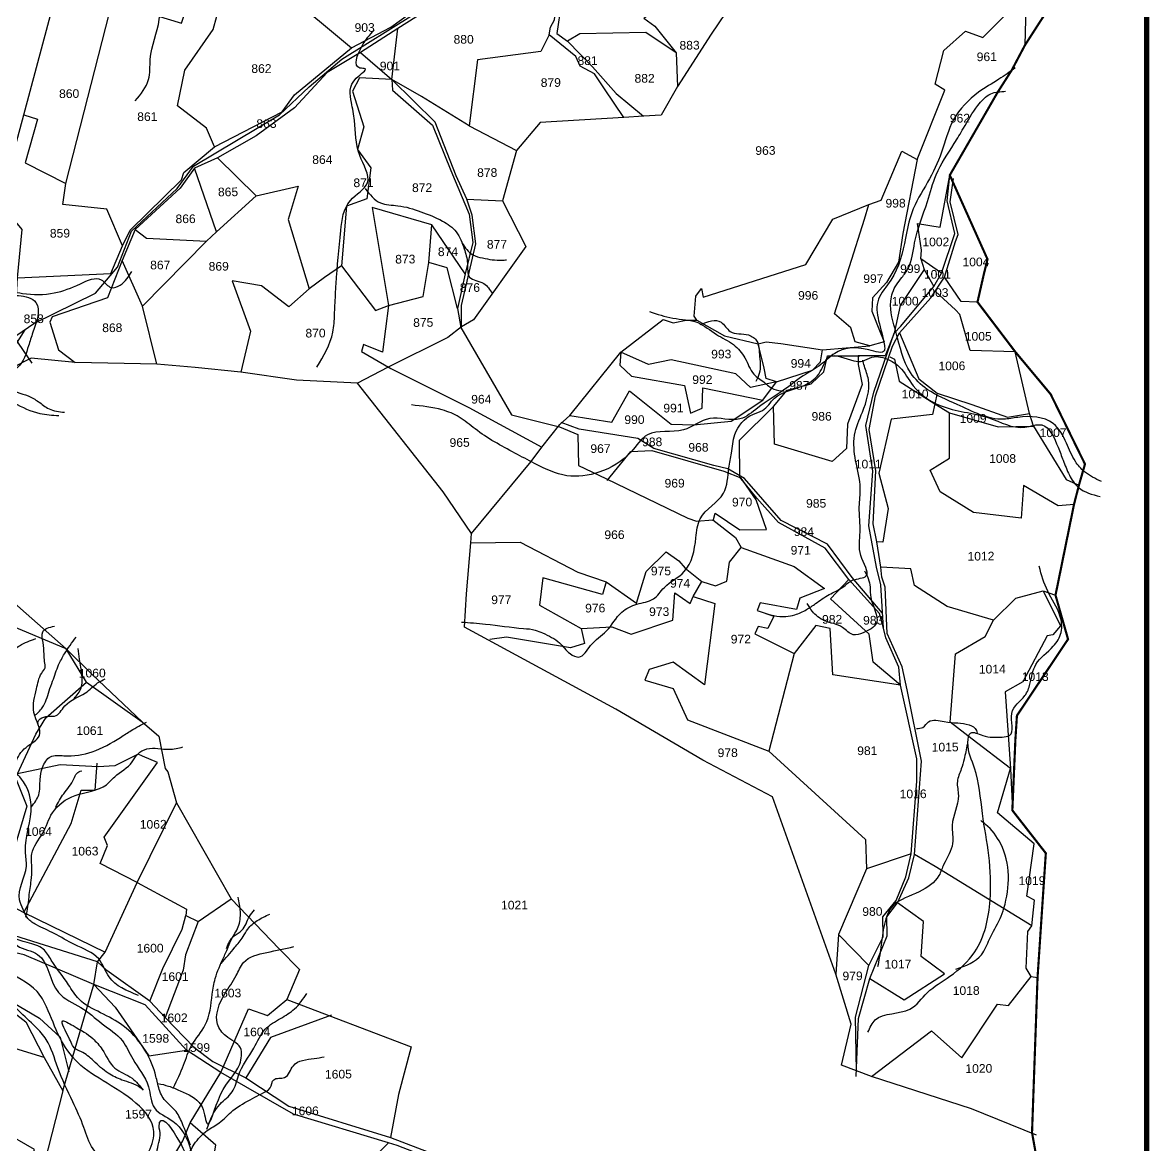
# Model space of a CAD drawing. Header units: inches. Extents: x 210717 to 244682, y 1601130 to 1612908.
# Drawn here: x 216851 to 218934, y 1608081 to 1610156 of the extents above; entities that cross this region are included whole.
import ezdxf
from ezdxf.enums import TextEntityAlignment as Align

# ---------------------------------------------------------------- set-up
doc = ezdxf.new("R2010")
doc.units = ezdxf.units.IN
doc.header["$LTSCALE"] = 15
doc.header["$MEASUREMENT"] = 0
for name, color, linetype in [('PLOT', 7, 'Continuous'), ('PLOT NO', 7, 'Continuous'), ('ROAD', 1, 'Continuous'), ('STREAM', 4, 'Continuous'), ('VILLAGE BOUNADRY', 5, 'Continuous'), ('VILLAGE BOUNDARY', 5, 'Continuous')]:
    doc.layers.add(name, color=color, linetype=linetype)
doc.styles.get("Standard").update_dxf_attribs({"font": 'arial.ttf'})

msp = doc.modelspace()

# ---------------------------------------------------------------- linework, layer by layer
at = {"layer": 'PLOT'}
for points in [[(218030.7, 1610343.3), (218032.3, 1610232.7), (218098.6, 1610235.6), (218098, 1610215.8), (218040.1, 1610187.4), (217999.6, 1610164.6), (218020.2, 1610149.7), (218059.4, 1610100.2), (218061.6, 1610037.9)], [(218704.3, 1610114.7), (218706.7, 1610209.6), (218613.4, 1610264.8), (218621.2, 1610285.8), (218743.1, 1610299.1)], [(218204.1, 1610253.6), (218124, 1610134.5), (218061.6, 1610037.9), (218031.8, 1609985.2), (217999.1, 1609982.9), (217962.6, 1609980.9), (217808.2, 1609971.2), (217764.1, 1609919.9), (217738.3, 1609826.9), (217781.5, 1609742.4), (217685, 1609606.4), (217662.8, 1609593.6), (217637.2, 1609574.3), (217525.8, 1609518.3), (217470.1, 1609489.9)], [(217962.6, 1609980.9), (217927.1, 1610033.6), (217908.4, 1610061.4), (217882.1, 1610075.9), (217873.7, 1610093.5), (217824.8, 1610133.6), (217827.3, 1610147.8), (217834.5, 1610161.2), (217837.9, 1610190.8), (217838.1, 1610219), (217858.1, 1610258.1), (217861.8, 1610233.4), (217846.7, 1610200.3), (217846.8, 1610190.2), (217838.7, 1610135.7), (217858.4, 1610121.8)], [(216868.8, 1609526.6), (216836, 1609575.4), (216842, 1609684.6), (216850.5, 1609773.6), (216809.7, 1609823), (216853.7, 1609985.5), (216921.2, 1610239.3)], [(217334.2, 1610214.2), (217459.3, 1610109.7), (217531.8, 1610147.6), (217613.5, 1610207.1)], [(217681, 1609211.6), (217791.2, 1609345.1), (217811.2, 1609371.3), (217844.6, 1609413), (217862.6, 1609430), (217956.9, 1609546.8), (218035.1, 1609607.2), (218053.7, 1609601.4), (218078.1, 1609606.3), (218097.5, 1609606), (218148.7, 1609577.4), (218211.1, 1609562.4), (218225.8, 1609566.3), (218252.8, 1609563.1), (218329.7, 1609551.2), (218417.7, 1609558.7), (218390.3, 1609566), (218382, 1609592), (218352.3, 1609617.9), (218407.8, 1609792.8), (218415.5, 1609819.8), (218438.2, 1609827.9), (218476.3, 1609918.2), (218505, 1609902.9), (218556.2, 1610031.2), (218538.4, 1610042.4), (218553.9, 1610104.7), (218594.4, 1610140), (218626.1, 1610128.5), (218706.7, 1610209.6)], [(217611.4, 1610187.4), (217544.9, 1610145.5), (217475.8, 1610101), (217414.6, 1610064.2), (217354, 1609998.4), (217283, 1609947.1), (217211.6, 1609906.4), (217169, 1609887.3), (217142.8, 1609849.9), (217059.2, 1609773.4), (217035.4, 1609716.5), (217008.1, 1609647.3), (216905.9, 1609612.3), (216901.7, 1609602.1), (216917.5, 1609551), (216948.8, 1609527.9)], [(217035.9, 1609743.5), (217007.1, 1609811.5), (216925.5, 1609820.2), (216931.5, 1609858.7), (217018.8, 1610201.2)], [(217098.3, 1610169.2), (217145.1, 1610155.1), (217159.2, 1610199.4)], [(217206.2, 1609926.6), (217191.2, 1609960.9), (217137.4, 1610002.5), (217151.3, 1610068.4), (217203.4, 1610143.6), (217217.3, 1610192.9)], [(217676.6, 1609965.6), (217588.4, 1610019.8), (217534.1, 1610050.9), (217544.9, 1610145.5)], [(217824.8, 1610133.6), (217809.1, 1610102.5), (217691.9, 1610087.1), (217676.6, 1609965.6), (217764.1, 1609919.9)], [(218059.4, 1610100.2), (218003.3, 1610138.1), (217881.1, 1610135.1), (217858.4, 1610121.8), (217904.5, 1610074.5), (217948.4, 1610025.3), (217999.1, 1609982.9)], [(216842, 1609684.6), (217014.5, 1609692.4), (217035.9, 1609743.5), (217050.4, 1609772.5), (217144.8, 1609865.4), (217149.3, 1609879), (217206.2, 1609926.6), (217330.9, 1609991.3), (217354, 1610022.7), (217459.3, 1610109.7)], [(217475.8, 1610101), (217534.1, 1610050.9), (217474.3, 1610053.8), (217460.9, 1610029.7), (217482, 1609963.4), (217470.3, 1609921.3), (217495.1, 1609887.8), (217487.4, 1609830.3), (217450.3, 1609816.8), (217440.7, 1609706.3), (217409.1, 1609685.1), (217380.9, 1609664.3), (217343.2, 1609630.7), (217292.8, 1609669.4), (217238.6, 1609678.6), (217272.8, 1609585.8), (217255, 1609509.9)], [(217662.8, 1609593.6), (217662.5, 1609633.4), (217689, 1609746.9), (217682.6, 1609800.4), (217672.4, 1609829.5), (217652.7, 1609873.1), (217614.2, 1609971.8), (217534.1, 1610050.9)], [(217534.1, 1610050.9), (217534.8, 1610031.1), (217609, 1609966.4), (217642.6, 1609882.9), (217677, 1609802.3), (217683.5, 1609749.8), (217669.4, 1609692), (217655.3, 1609627.9), (217661.2, 1609592.6)], [(216853.7, 1609985.5), (216878.7, 1609977.6), (216856.4, 1609897.2), (216931.5, 1609858.7)], [(217211.6, 1609906.4), (217283.3, 1609835.8)], [(218505, 1609902.9), (218478.2, 1609766.1), (218470.5, 1609713.6), (218447.9, 1609675.6), (218422.6, 1609647.1), (218421.4, 1609622.6), (218436.3, 1609584.1), (218444.1, 1609566), (218417.7, 1609558.7)], [(217210, 1609769.2), (217169, 1609887.3)], [(218392.6, 1608218.6), (218391.1, 1608317.4), (218415.7, 1608413.4), (218442, 1608466), (218441.7, 1608503.3), (218465.8, 1608533.2), (218484, 1608577.3), (218493.9, 1608619.4), (218504.5, 1608754), (218504.4, 1608795), (218474, 1608931.1), (218470.8, 1608964.9), (218446.7, 1609019.1), (218442.6, 1609036.5), (218438, 1609117.1), (218429.6, 1609149.6), (218415.8, 1609225.6), (218422.7, 1609327.1), (218410.1, 1609411.2), (218425, 1609473.2), (218462.4, 1609582.1), (218474.5, 1609594.9), (218535.6, 1609668.5), (218549.7, 1609693), (218574.4, 1609766.5), (218560.3, 1609826.4), (218565.2, 1609874.1)], [(218549.7, 1609693), (218511.5, 1609719.2), (218512.8, 1609735.3), (218505.3, 1609784.9), (218547.6, 1609777.8), (218565.2, 1609874.1)], [(217073.2, 1609631.7), (217191.5, 1609752.3), (217210, 1609769.2), (217283.3, 1609835.8), (217360.9, 1609853.6), (217342, 1609792.1), (217380.9, 1609664.3)], [(218392.2, 1608208), (218396.2, 1608315.5), (218417.2, 1608389.1), (218449.4, 1608467.9), (218449.1, 1608503.3), (218468.3, 1608528.8), (218489.6, 1608575.3), (218499.7, 1608618.4), (218512.7, 1608790.9), (218486.2, 1608922.9), (218477.3, 1608965.1), (218449.4, 1609026.8), (218445.6, 1609112.7), (218439.6, 1609130.8), (218437.7, 1609149.3), (218430.6, 1609196.1), (218423.5, 1609229.6), (218428.6, 1609327.6), (218416.1, 1609404.2), (218427.9, 1609466.2), (218459.6, 1609558), (218472, 1609582.6), (218530.2, 1609647.4), (218555.2, 1609685.6), (218575.8, 1609751.6), (218580.8, 1609764.3), (218565.9, 1609824.7), (218572.3, 1609868.2)], [(217440.7, 1609706.3), (217503.8, 1609623.8), (217527.4, 1609633.3), (217591.5, 1609650.1), (217602.2, 1609712.5), (217607.9, 1609782.3), (217497.8, 1609814.4), (217527.4, 1609633.3), (217516.8, 1609547.2), (217481.7, 1609561), (217477.7, 1609548), (217532.2, 1609516.8), (217676.3, 1609444.5), (217811.2, 1609371.3)], [(217672.4, 1609829.5), (217738.3, 1609826.9)], [(218097.5, 1609606), (218092.7, 1609613.4), (218095.6, 1609650.2), (218106.2, 1609664.7), (218109.6, 1609648.7), (218299.2, 1609708.9), (218348.9, 1609792.5), (218415.5, 1609819.8)], [(217059.2, 1609773.4), (217080.3, 1609757.7), (217191.5, 1609752.3)], [(217669.4, 1609692), (217607.9, 1609782.3)], [(217099.6, 1609524.5), (217073.2, 1609631.7), (217035.4, 1609716.5)], [(217655.3, 1609627.9), (217636.4, 1609702.8), (217602.2, 1609712.5)], [(218511.5, 1609719.2), (218517.6, 1609699.5), (218535.6, 1609668.5)], [(218517.6, 1609699.5), (218473.6, 1609632.9), (218462.4, 1609582.1)], [(218616.4, 1609639.6), (218586.3, 1609640.6), (218555.2, 1609685.6)], [(218542.1, 1609471), (218605.9, 1609450), (218671.6, 1609427), (218712.7, 1609433.7), (218686.3, 1609547.5), (218602.8, 1609550), (218583.9, 1609616.4), (218575.9, 1609625.1), (218538.9, 1609658.9)], [(217661.2, 1609592.6), (217755.1, 1609431.2), (217843.7, 1609409.1), (217877.6, 1609395), (217878.6, 1609337.7), (217929.5, 1609313.2), (218081, 1609240.2), (218096.7, 1609234.4), (218127.1, 1609237.2), (218168.8, 1609204.6), (218179.5, 1609186.1), (218277.8, 1609150.8), (218333.5, 1609109.8), (218288, 1609092.1), (218281.8, 1609071), (218214.9, 1609083.5), (218209.1, 1609069.5), (218240.1, 1609059.2), (218228.9, 1609036.3), (218210.7, 1609040), (218204.9, 1609026), (218277.5, 1608989.9), (218230.8, 1608809.3), (218409.3, 1608646.2), (218411.2, 1608592.1), (218359.4, 1608470.5), (218354.8, 1608397)], [(218462.4, 1609582.1), (218462.4, 1609582.1), (218445.9, 1609540), (218395.9, 1609540.4), (218395.7, 1609524), (218403, 1609487.4), (218376.3, 1609413.8), (218374.3, 1609369.1), (218348, 1609344.7), (218241.1, 1609376.6), (218239.3, 1609446.4), (218264.9, 1609476.9), (218308.9, 1609488.6), (218332.1, 1609510.3), (218339.3, 1609540), (218399.1, 1609540.1)], [(218472, 1609582.6), (218507.8, 1609497.6), (218542.1, 1609471), (218533.1, 1609431.7), (218456.8, 1609423.2), (218434.3, 1609323.1), (218451.3, 1609257.8), (218441.7, 1609195.8), (218430.6, 1609196.1)], [(218244.8, 1609492), (218225.6, 1609498.4), (218222.3, 1609517.1), (218211.1, 1609562.4)], [(217862.6, 1609430), (217940.5, 1609417.5), (217973.2, 1609475.5), (218049.9, 1609414.1), (218092.2, 1609412.9), (218160.9, 1609419.3), (218219.5, 1609458), (218244.8, 1609492), (218311.4, 1609513.6), (218326.5, 1609528.9), (218329.7, 1609551.2)], [(217956.9, 1609546.8), (217955.4, 1609522.6), (217977.1, 1609502.5), (218074.8, 1609485.4), (218086.2, 1609434.4), (218107.2, 1609443.5), (218108.5, 1609481), (218219.5, 1609458)], [(218244.8, 1609492), (218196.8, 1609481.4), (218169.7, 1609506.9), (218050.3, 1609532.5), (218008.2, 1609524.3), (217956.9, 1609546.8)], [(218725.5, 1608099.7), (218605.6, 1608148.4), (218420.2, 1608207.9), (218365.1, 1608229.2), (218382.8, 1608304.9), (218354.8, 1608397), (218237.4, 1608724.9), (218108.7, 1608792.8), (217947.7, 1608886.7), (217668.3, 1609038.3), (217671.9, 1609100), (217680, 1609194.5), (217681, 1609211.6), (217629, 1609289), (217470.1, 1609489.9), (217357.8, 1609495.4), (217255, 1609509.9), (217170.5, 1609518.6), (217099.6, 1609524.5), (216948.8, 1609527.9), (216867.2, 1609536), (216799, 1609501.2)], [(218454.2, 1609538.6), (218463.2, 1609534.2), (218471.8, 1609493.1), (218537.7, 1609451.7), (218564.4, 1609434.8), (218654.5, 1609409), (218720.2, 1609409.9), (218712.7, 1609433.7)], [(218474, 1608931.1), (218423.8, 1608973.9), (218416.3, 1609025.8), (218344.6, 1609091.2), (218378.3, 1609126.9), (218334.8, 1609184.7), (218248.4, 1609232.1), (218208.4, 1609277.2), (218177.2, 1609315.6), (218176.3, 1609384.3), (218239.3, 1609446.4)], [(218440.4, 1609065.2), (218384.6, 1609130.1), (218339.4, 1609192.2), (218253.3, 1609235.7), (218186, 1609313.4), (218154.9, 1609331.5), (218129.1, 1609337.7), (218018, 1609368.9), (217988.7, 1609387.2), (217880, 1609404.7), (217846.9, 1609416.9)], [(218794.8, 1609265.5), (218765.3, 1609262.6), (218701.3, 1609300.3), (218697, 1609240), (218608.9, 1609250.8), (218547.5, 1609288.8), (218528.8, 1609329.1), (218564.6, 1609351.1), (218564.4, 1609434.8)], [(218720.2, 1609409.9), (218780.6, 1609311.4), (218803.9, 1609301.1)], [(217932.1, 1609309.9), (217975.7, 1609363.6), (218014.4, 1609364.9), (218147.6, 1609326.8), (218179, 1609314.6)], [(218127.8, 1609235), (218131.8, 1609249.5), (218176.9, 1609218.3), (218226.4, 1609219.4), (218207.1, 1609274.1), (218178.3, 1609315.7)], [(217680, 1609194.5), (217770.8, 1609195.8), (217877.7, 1609140.4), (217929.9, 1609122.1), (217986.2, 1609083), (218003.7, 1609141.4), (218041, 1609178.1), (218064.6, 1609161.5), (218076, 1609147.9), (218106.8, 1609123.1), (218131.9, 1609115.1), (218152.9, 1609123.9), (218157.7, 1609158.8), (218179.5, 1609186.1)], [(218716.7, 1608486.8), (218721.7, 1608533.7), (218707.3, 1608541.5), (218721.3, 1608638.2), (218653.4, 1608695.2), (218677.3, 1608777.1), (218606.5, 1608831.4), (218565.7, 1608863.2), (218575.6, 1608989.3), (218630.3, 1609021.6), (218646, 1609051.3), (218560.2, 1609077), (218499.9, 1609115.8), (218493.4, 1609146.7), (218437.7, 1609149.3)], [(216767.2, 1609143.6), (216932, 1608998.4), (216980.2, 1608951), (217072.5, 1608863.9), (217103.4, 1608837), (217114.6, 1608777.2), (217120, 1608771.4), (217135.8, 1608713.7), (217237.1, 1608536.7), (217325.3, 1608443.7), (217363.4, 1608405.6), (217339.8, 1608350.2), (217569.6, 1608263.1), (217546.2, 1608174.8), (217531.6, 1608095), (217702.2, 1608029.8), (217974.4, 1607910.3), (218052.7, 1607869), (218191.6, 1607781.1), (218387, 1607675), (218560.9, 1607568.5), (218704.6, 1607471.2)], [(217929.9, 1609122.1), (217923.4, 1609099.2), (217812.8, 1609129.9), (217806.6, 1609079.4), (217884.1, 1609035.9), (217890.2, 1609008.6), (217864.4, 1609000.2), (217746.1, 1609020.3), (217714.8, 1609015.7)], [(217884.1, 1609035.9), (217940.8, 1609039.5), (217976.5, 1609025.8), (218053.4, 1609051.8), (218057.2, 1609102.3), (218085.6, 1609082.2), (218090.6, 1609095.5), (218106.8, 1609123.1)], [(218442.6, 1609036.5), (218435.3, 1609064), (218378.3, 1609126.9)], [(218646, 1609051.3), (218687.1, 1609091.9), (218737.8, 1609106), (218760.6, 1609097.7)], [(218737.8, 1609106), (218769.7, 1609041.3), (218755.8, 1609024.7), (218745, 1609022.7), (218700.5, 1608937.5), (218667.8, 1608919.2), (218677.3, 1608777.1), (218680.8, 1608700)], [(218090.6, 1609095.5), (218131, 1609082.6), (218111.6, 1608932.1), (218053.7, 1608973.8), (218009.6, 1608960.5), (218001.6, 1608940.9), (218053.7, 1608925), (218080.1, 1608867.1), (218230.8, 1608809.3)], [(216841.9, 1608767.3), (216875.7, 1608841), (216894.4, 1608871.2), (216969.7, 1608936.7), (216932, 1608998.4), (216800.9, 1609053.3)], [(218474, 1608931.1), (218349.3, 1608950.3), (218343.9, 1609036.2), (218317.3, 1609041.4), (218277.5, 1608989.9)], [(216969.7, 1608936.7), (217072.5, 1608863.9)], [(216926, 1608181.5), (216982.9, 1608377.8), (216989.7, 1608420.2), (217003.9, 1608437.7), (217063, 1608566.6), (216994.7, 1608601.8), (217008.2, 1608635), (217002, 1608650.3), (217100.7, 1608788.6), (217073, 1608800.1), (217064.7, 1608803.8), (217022.1, 1608782.2), (216991.3, 1608780.7), (216921, 1608783.9), (216841.9, 1608767.3), (216745.3, 1608741)], [(216853.7, 1608511.3), (216940.9, 1608675.6), (216959.8, 1608737.2), (216985.7, 1608737.4), (216989.3, 1608786.9)], [(216841.9, 1608767.3), (216838.3, 1608759.8), (216859.4, 1608707.5), (216828.7, 1608606), (216832.6, 1608522), (216853.7, 1608511.3), (217003.9, 1608437.7)], [(217063, 1608566.6), (217135.8, 1608713.7)], [(218493.9, 1608619.4), (218411.2, 1608592.1)], [(218715.7, 1608393), (218706.5, 1608408.1), (218709.7, 1608476), (218716.7, 1608486.8), (218538.2, 1608596.1), (218499.7, 1608618.4)], [(217063, 1608566.6), (217154.3, 1608517.2), (217153.1, 1608505.6), (217175.9, 1608494.5), (217237.1, 1608536.7)], [(216589.6, 1608552.2), (216588.8, 1608508.6), (216671.9, 1608455.1), (216722.7, 1608414.7), (216831.3, 1608345.9), (216882.3, 1608315.9), (216920.8, 1608281), (216936.9, 1608216.9)], [(217175.9, 1608494.5), (217152.5, 1608432.7), (217148.3, 1608404.6), (217114.7, 1608317), (217086.5, 1608347.1), (217006.8, 1608404.2), (216989.7, 1608420.2), (216837, 1608468), (216721.4, 1608508.6), (216676.7, 1608523.7)], [(218417.2, 1608389.1), (218481.1, 1608349.6), (218555.5, 1608397.8), (218512.3, 1608430.1), (218516.5, 1608494.3), (218468.3, 1608528.8)], [(217086.5, 1608347.1), (217110.7, 1608407.7), (217146.5, 1608480.3), (217153.1, 1608505.6)], [(218683.7, 1607355.8), (218600.9, 1607438.2), (218594.5, 1607459.2), (218578.3, 1607537.7), (218465.6, 1607614), (218295.5, 1607713.2), (218205.6, 1607764.5), (218185.6, 1607774.7), (218028.7, 1607871), (217954.8, 1607909.5), (217929.5, 1607922), (217740.7, 1607999.4), (217634.5, 1608045.2), (217543.7, 1608080.2), (217527.4, 1608085.6), (217352, 1608138.6), (217217.9, 1608215.3), (217154.6, 1608256.7), (217077.8, 1608340.6), (216982.9, 1608377.8), (216854, 1608432.8), (216746.2, 1608457.8)], [(218359.4, 1608470.5), (218415.7, 1608413.4)], [(216653.7, 1608450.1), (216753.9, 1608370.7), (216795.4, 1608356.8), (216857.1, 1608309.3), (216891.2, 1608243.1), (216926, 1608181.5), (216892, 1608049), (216868.2, 1608056.3)], [(216982.9, 1608377.8), (217022.3, 1608336), (217084.6, 1608246.4), (217154.6, 1608256.7)], [(218420.2, 1608207.9), (218420.2, 1608207.9), (218531.4, 1608292.5), (218587.7, 1608242.2), (218653.4, 1608341.9), (218673.5, 1608339.5), (218715.7, 1608393), (218727.4, 1608391.1)], [(216891.2, 1608243.1), (216780.1, 1608277.2), (216589.8, 1608338.4)], [(216892, 1608049), (217023.7, 1607998.3), (217038.6, 1608042.8), (217113.4, 1608032.5), (217147.6, 1608088.8), (217161, 1608122.4), (217217.9, 1608215.3), (217268.7, 1608332.8), (217304.3, 1608320.6), (217339.8, 1608350.2)], [(217114.7, 1608317), (217167.8, 1608262), (217202.8, 1608236), (217264.1, 1608205.4)], [(217422.5, 1608321.4), (217309.5, 1608280.1), (217264.1, 1608205.4), (217343.6, 1608152.9), (217531.6, 1608095)], [(216843.8, 1607962.4), (216868.2, 1608056.3), (216873.3, 1608073.3), (216813.7, 1608107.5), (216784.6, 1608156.8), (216692.4, 1608184.2), (216551, 1608228.2)], [(217527.4, 1608085.6), (217446.2, 1608003.9), (217411.3, 1607988.3), (217300.1, 1607960.8), (217223.2, 1607994), (217197.6, 1608017.9), (217208.3, 1608080.9), (217161, 1608122.4)]]:
    msp.add_lwpolyline(points, dxfattribs=at)
at = {"layer": 'ROAD'}
msp.add_lwpolyline([(216667.7, 1609459.8), (216871.9, 1609600.2), (216986.4, 1609656.2), (217026.9, 1609704), (217052.7, 1609770.3), (217136.8, 1609849.4), (217167.1, 1609890.8), (217326, 1609985.7), (217380.8, 1610037.3), (217441.3, 1610088.5), (217573.7, 1610171.3)], dxfattribs=at)
at = {"layer": 'ROAD', "color": 30}
msp.add_lwpolyline([(216483.3, 1608623.7), (216585.5, 1608766.9), (216632, 1608927.3), (216684.7, 1609049.3), (216717.9, 1609278.8), (216767.1, 1609460), (216799, 1609498.3), (216855.8, 1609588.5)], dxfattribs=at)
at = {"layer": 'STREAM'}
for points in [[(215962.2, 1610574.1), (215987.1, 1610545.1), (216027.4, 1610519.3), (216072.8, 1610493), (216101.8, 1610467.5), (216186.5, 1610413.8), (216234.5, 1610393.2), (216394, 1610332.1), (216486.9, 1610275.4), (216513.9, 1610242.3), (216532.2, 1610211.6), (216555.8, 1610153.1), (216571.1, 1610111.1), (216594.1, 1610065.6), (216604.1, 1610038.5), (216600.7, 1609959.6), (216608, 1609878.5), (216633.3, 1609811.5), (216663, 1609758.9), (216680.9, 1609714.1), (216681.3, 1609668.4), (216679.4, 1609643.2), (216680.6, 1609629.9), (216766.6, 1609658.8), (216851.4, 1609655.5), (216910, 1609656.5), (216958.1, 1609673.3), (216996.6, 1609680.8), (217006.1, 1609672.4), (217015.4, 1609666.3), (217031.8, 1609671), (217053.1, 1609695.9)], [(217059.6, 1610011.8), (217084.2, 1610050.7), (217087.4, 1610088.5), (217104, 1610161.8), (217105.1, 1610228), (217102, 1610295.1), (217097.4, 1610326.8), (217097, 1610370.7), (217100.1, 1610412)], [(217395.2, 1609519.2), (217424.8, 1609583.9), (217428, 1609616.7), (217428.7, 1609633), (217430.9, 1609673.4), (217439.5, 1609771.6), (217457.2, 1609827.2), (217488.8, 1609860.1), (217474.6, 1609910.7), (217464.6, 1609975.1), (217459.1, 1610008.6), (217468.2, 1610053.4), (217484.4, 1610070.8), (217475, 1610072.1), (217478.1, 1610111.7), (217501.1, 1610142)], [(218686.1, 1610072.3), (218656, 1610051.5), (218618.2, 1610027.3), (218572.2, 1609976.6), (218549.9, 1609916.4), (218524, 1609860.9), (218494.9, 1609804.7), (218483.5, 1609757.9), (218456.2, 1609680.2), (218433.4, 1609644.6), (218444.3, 1609559.3), (218444.4, 1609550.2), (218415.3, 1609551), (218352.4, 1609544.6), (218326.8, 1609523.9), (218294.2, 1609503.2), (218255.5, 1609474.8), (218210.6, 1609444.3), (218177.4, 1609423.6), (218121.4, 1609424.2), (218072.7, 1609403.3), (218006.6, 1609394.2), (217976, 1609362.6), (217916.6, 1609325), (217857.5, 1609318.6), (217797.6, 1609341.2), (217761.4, 1609360.3), (217687.6, 1609405.1), (217658.4, 1609426.9), (217627.1, 1609440.1), (217570, 1609449.3)], [(218845.4, 1609307.9), (218814.1, 1609325.9), (218797.3, 1609345.1), (218780.8, 1609378.8), (218756.3, 1609415.1), (218691.2, 1609426.4), (218664.9, 1609423), (218579.1, 1609450.2), (218523.5, 1609478.2), (218492.6, 1609509.1), (218466.1, 1609582.8), (218456, 1609641.3), (218466.5, 1609671.4), (218476.6, 1609685), (218488.2, 1609701.7), (218500.2, 1609749.1), (218523.8, 1609825.3), (218540.1, 1609874.9), (218573.5, 1609932.6), (218590.4, 1609960.7), (218617, 1610002.8), (218641, 1610024.5), (218668.4, 1610029.1)], [(217484.5, 1609849.5), (217512.7, 1609822.9), (217545.1, 1609817.7), (217587.4, 1609806.5), (217627.5, 1609789.3), (217652.9, 1609769.3), (217667.4, 1609738.2), (217673.7, 1609710.9), (217677.7, 1609685.7), (217703.6, 1609673.9), (217719.7, 1609654.9)], [(217663.5, 1609749.1), (217683.4, 1609726.8), (217701.6, 1609721), (217737.2, 1609716.9), (217746, 1609717.5)], [(216513.3, 1609048.5), (216503.2, 1609087.4), (216489.1, 1609120.1), (216478.5, 1609153.3), (216512.8, 1609235.2), (216503.1, 1609285.4), (216490.4, 1609329.2), (216483.3, 1609375.4), (216512.2, 1609417.7), (216536.2, 1609432.2), (216573.4, 1609464.4), (216603.6, 1609483.1), (216631.2, 1609490.5), (216630.4, 1609528.7), (216653, 1609590.5), (216662.6, 1609612.6), (216743.1, 1609623.1), (216794.3, 1609636.3), (216844, 1609651.6), (216876, 1609638.6), (216870.3, 1609583.6), (216862.3, 1609558.9), (216842.1, 1609518.7), (216824.7, 1609501.7), (216826.4, 1609484.7), (216861.5, 1609466.1), (216880.6, 1609455.4), (216900.2, 1609442.3), (216928.5, 1609435.8)], [(218009.9, 1609622.3), (218053.5, 1609609.8), (218099.3, 1609601.6), (218133.9, 1609579.8), (218165.3, 1609560.8), (218186.5, 1609536.2), (218202.9, 1609506.3), (218221.8, 1609491.4), (218239.7, 1609478.6), (218259.1, 1609475)], [(218103.7, 1609597.9), (218142.4, 1609602.5), (218159.2, 1609585.4), (218193.1, 1609578.7), (218208.8, 1609567), (218213.3, 1609543.4), (218213.1, 1609507.4), (218206.8, 1609492.9)], [(217662.8, 1609048.1), (217707, 1609044.2), (217777.5, 1609036.2), (217799, 1609033.2), (217812.5, 1609027.9), (217843.8, 1609009.4), (217863.4, 1608989.7), (217879.5, 1608983.4), (217900.9, 1609004.5), (217930.7, 1609031.6), (217958.9, 1609066.2), (217986.8, 1609081), (218017.3, 1609090.9), (218037.6, 1609112), (218074.4, 1609141.3), (218096, 1609203.6), (218103.8, 1609239.1), (218146.9, 1609286.2), (218156.8, 1609333), (218161.4, 1609360.4), (218168.1, 1609394.9), (218201.1, 1609432), (218218.8, 1609439.1), (218241.2, 1609461.9), (218295.9, 1609485.4), (218325.8, 1609510.9), (218342.2, 1609538.5), (218388, 1609530.8), (218404.1, 1609530.4), (218421.2, 1609537.5), (218453.5, 1609532.4), (218472.5, 1609519.2), (218497.5, 1609485), (218547.3, 1609448.3), (218637.4, 1609425.4), (218703.7, 1609408.3), (218735.4, 1609412.3), (218765.3, 1609371.2), (218774.7, 1609347.1), (218786.2, 1609319.8), (218803, 1609296.8), (218843, 1609280)], [(218218.3, 1609066.1), (218262, 1609058.3), (218278.8, 1609061.5), (218300.3, 1609071), (218317.1, 1609082.1), (218342.3, 1609098.8), (218367.3, 1609112.4), (218385.4, 1609125.2), (218410.7, 1609133.3), (218400.9, 1609170.8), (218399.4, 1609214.2), (218397.9, 1609260.8), (218399.8, 1609295.4), (218391.2, 1609346.3), (218389.2, 1609393.3), (218403.6, 1609436.2), (218414.7, 1609496.1), (218407.3, 1609521.3), (218404.5, 1609532.2)], [(216512.8, 1609227), (216527.2, 1609278.5), (216550.1, 1609310.5), (216623.7, 1609358.1), (216631.6, 1609393), (216625.7, 1609419.2), (216722.4, 1609464.1), (216786, 1609473.9), (216835.4, 1609453.3), (216882.9, 1609433.7), (216918.3, 1609429.9)], [(217161.6, 1608080.8), (217146.3, 1608122.2), (217132.8, 1608145.7), (217113.1, 1608165.5), (217102.1, 1608190.6), (217096.3, 1608214.1), (217037.4, 1608301.6), (216995.6, 1608325.9), (216955.9, 1608350.7), (216936.1, 1608377.7), (216904.4, 1608423.1), (216889.3, 1608443.5), (216860, 1608455.6), (216810.9, 1608483.1), (216806, 1608516.9), (216803.2, 1608542.5), (216788.6, 1608569.1), (216773.5, 1608588.5), (216727.5, 1608674.6), (216681.5, 1608709.6), (216635.4, 1608754.9), (216618.8, 1608776.3), (216601.6, 1608807.9), (216566.3, 1608851.3), (216574.4, 1608923), (216547.8, 1608971.5), (216536.8, 1608998.1), (216511.8, 1609045), (216523.7, 1609034.4), (216536.5, 1609038.6), (216588.4, 1609093.7), (216609.3, 1609110.8), (216644.4, 1609153.7), (216651.3, 1609190.7), (216633, 1609222.4), (216620.5, 1609241.8), (216616.8, 1609262.8), (216602.3, 1609274.4)], [(218413.9, 1608290.1), (218427.4, 1608312.5), (218491.5, 1608332.7), (218523.8, 1608363), (218565.5, 1608393.3), (218611.4, 1608438.2), (218639.7, 1608534.3), (218637.3, 1608616.5), (218625.5, 1608694.3), (218611.1, 1608777.7), (218598.7, 1608825.5), (218603.7, 1608842.7), (218626, 1608838.6), (218662, 1608835.5), (218675.7, 1608838.2), (218679.6, 1608879.3), (218704.2, 1608912), (218713.4, 1608933.5), (218724.2, 1608969.6), (218756.5, 1609003.2), (218770.9, 1609029), (218768.9, 1609059.8), (218746.2, 1609105), (218730.4, 1609151.1)], [(218407.8, 1609142.7), (218414.5, 1609128.4), (218417.9, 1609112.6), (218419.2, 1609093.4), (218429.5, 1609046.3), (218404.9, 1609028), (218386.8, 1609024.5), (218367, 1609038.1), (218333.9, 1609050.4), (218311.2, 1609067.8), (218301.8, 1609082.5)], [(217065.6, 1608357.7), (217011.3, 1608392.1), (216992, 1608425.5), (216947.1, 1608451.7), (216909.8, 1608472.3), (216877, 1608488.2), (216861.1, 1608500), (216852.5, 1608516.7), (216845.6, 1608534.4), (216858.3, 1608597), (216856.8, 1608623.5), (216867.1, 1608709.3), (216849.2, 1608757.9), (216838.1, 1608773.6), (216845.6, 1608803.1), (216857.8, 1608816.4), (216882.5, 1608838.4), (216872.3, 1608880.7), (216877.1, 1608924.6), (216886.6, 1608953.6), (216892.8, 1608963.5), (216892.1, 1608975.3), (216891, 1608988.7), (216889.3, 1609010.4), (216888.6, 1609030), (216910.2, 1609040.5)], [(216872.8, 1608874.5), (216887.7, 1608889.6), (216900.4, 1608920.7), (216906.9, 1608938.8), (216918, 1608968.8), (216928.7, 1608989.1), (216950.2, 1609020.2)], [(216699.8, 1608692.2), (216703.6, 1608730.9), (216688.7, 1608782.9), (216682.8, 1608807.1), (216703.8, 1608895.3), (216710.8, 1608917.5), (216742.5, 1608960.1), (216780.6, 1608971.8), (216826.9, 1608989.7), (216845.8, 1609004.3), (216875.7, 1609017.4)], [(216946.5, 1608906.6), (216959.7, 1608926.3), (216961.1, 1608950.1), (216956.7, 1608979.5), (216953.9, 1608999.1)], [(216880.2, 1608858.5), (216879.7, 1608861.1), (216902.3, 1608874.2), (216910.6, 1608874.3), (216929.5, 1608893), (216967.6, 1608917.1), (216990.1, 1608935.4), (217004, 1608943.2)], [(216867.6, 1608706.5), (216881.3, 1608728.8), (216883.7, 1608757.2), (216888.1, 1608778.9), (216902.9, 1608799.2), (216927.7, 1608800.9), (216979.9, 1608808.1), (217032.3, 1608834.9), (217051.9, 1608847.4), (217080.2, 1608863.2)], [(218503.7, 1608851.2), (218515.5, 1608853.4), (218526.1, 1608863.7), (218555.1, 1608864), (218579.9, 1608861.5), (218614.4, 1608847.3), (218615.5, 1608842.5)], [(217062, 1608004.6), (217080.4, 1608058.9), (217094, 1608099.2), (217007.7, 1608195.6), (216953.2, 1608233.7), (216920, 1608280.2), (216895.7, 1608336.5), (216878.2, 1608365.1), (216819.6, 1608407.3), (216789.4, 1608464), (216745.4, 1608519.4), (216704.5, 1608506), (216679.6, 1608532), (216662.1, 1608570.4), (216660.7, 1608627.8), (216671.8, 1608677.9), (216657.6, 1608706.5), (216606.3, 1608751.5), (216587.1, 1608785.8), (216584.5, 1608803.8), (216559.7, 1608817.6), (216544.1, 1608824.8), (216523.5, 1608834.5)], [(216857.4, 1608502.8), (216860.4, 1608517.2), (216863.3, 1608540.5), (216867.2, 1608570.5), (216868.5, 1608592.7), (216868.3, 1608619.5), (216888.6, 1608657.9), (216906.4, 1608695.2), (216948.5, 1608727.6), (217006.2, 1608747.2), (217021.6, 1608761.8), (217054, 1608789.6), (217064.2, 1608804.1), (217081.1, 1608813.6), (217122, 1608812.9), (217147.8, 1608817.2)], [(218597.4, 1608822.5), (218591.7, 1608794.5), (218586.5, 1608776.7), (218579.2, 1608753.1), (218581, 1608727.3), (218569.7, 1608672.2), (218570.5, 1608638.9), (218554.2, 1608600.2), (218545.2, 1608579.7), (218508.4, 1608549.3), (218461.3, 1608524.8), (218437.8, 1608446.4), (218431.7, 1608410.4)], [(216912.6, 1608705.8), (216927.3, 1608730.7), (216946.2, 1608758.2), (216951.3, 1608768.1), (216960.6, 1608773.3)], [(216936.2, 1607836.2), (216968.3, 1607864.7), (216998.4, 1607887.5), (217032.5, 1607917), (217036.1, 1607973.5), (217036.3, 1608012.2), (216981.8, 1608074.3), (216964.6, 1608113.7), (216944.2, 1608161.2), (216916.4, 1608223.8), (216894.9, 1608276.5), (216875.2, 1608299.9), (216844.2, 1608329.4), (216805.4, 1608364.4), (216751.8, 1608389.1), (216713, 1608417.5), (216646.2, 1608463.4), (216594.1, 1608494.7), (216576.4, 1608529.9), (216575.1, 1608557.1), (216571.3, 1608588.4), (216564.8, 1608618.6), (216560.2, 1608675.3), (216535.3, 1608705.3)], [(216667.7, 1608682.1), (216690.8, 1608669.2), (216711.3, 1608665.3), (216721.3, 1608648.1), (216740.1, 1608566.3), (216785.6, 1608523.2), (216812.9, 1608496.4), (216824.6, 1608469.4), (216841.2, 1608449.9), (216879.1, 1608433.8), (216917.6, 1608363.2), (216958.8, 1608335.6), (216998.5, 1608305.6), (217035.7, 1608274), (217054.9, 1608240.5), (217084, 1608189.1), (217095, 1608149.8), (217128.9, 1608125.5), (217162.3, 1608072), (217165.9, 1608036), (217161.9, 1608018.7), (217143.2, 1607993.1), (217095.9, 1607965.7), (217081.5, 1607916.3), (217049.8, 1607875.4), (217004.3, 1607819.3), (216969.9, 1607809.2), (216933.4, 1607765.4)], [(218576.6, 1608406.2), (218623.9, 1608433.1), (218638.6, 1608462), (218658.2, 1608499.8), (218665.3, 1608519.2), (218659.3, 1608638.3), (218631.3, 1608674), (218622.4, 1608681.1)], [(217130.1, 1608187.7), (217148.9, 1608229.1), (217164.1, 1608265.9), (217189, 1608303.2), (217202, 1608360.1), (217207.4, 1608389), (217223.1, 1608428.3), (217232.2, 1608449), (217237.3, 1608461.2), (217250, 1608484.5), (217253.9, 1608512.4), (217250, 1608539.2)], [(217218.6, 1608416.6), (217243.6, 1608446.8), (217258.9, 1608466.5), (217267.6, 1608480.5), (217285, 1608496.1), (217308.1, 1608508.2)], [(217228.1, 1608444.6), (217242.4, 1608467.9), (217256.8, 1608478.3), (217270.5, 1608503.7), (217279.7, 1608516.2)], [(217101.6, 1608195.2), (217121.2, 1608190.2), (217142.5, 1608181.6), (217180.9, 1608155.9), (217187.8, 1608136.9), (217191.6, 1608122), (217217.4, 1608174.8), (217252.6, 1608230.8), (217253.9, 1608261), (217226.9, 1608282.9), (217211.7, 1608304.5), (217225.2, 1608360.8), (217246.1, 1608394.5), (217259.8, 1608418.8), (217302.5, 1608437.3), (217353, 1608448)], [(217192.1, 1608110.7), (217216.4, 1608157.1), (217238.8, 1608179.4), (217250.3, 1608209.7), (217278.7, 1608260.5), (217300, 1608295.6), (217328.1, 1608315.3), (217354.1, 1608333), (217377, 1608361.4)], [(217074, 1608182.7), (217053.6, 1608204.8), (217021.9, 1608223.6), (216998.4, 1608258), (216981.1, 1608278), (216944.7, 1608302), (216925.5, 1608310.6), (216938.2, 1608277.2), (216950.8, 1608257.6), (216959.1, 1608254.1), (216982.5, 1608236.7), (217009.6, 1608214.2), (217035, 1608201.5), (217068.8, 1608187.3), (217074, 1608182.7)], [(217155.6, 1608057.6), (217168.7, 1608082.8), (217192.7, 1608108.2), (217214.6, 1608122.2), (217240.1, 1608145), (217276.4, 1608167.4), (217292.7, 1608176.2), (217309.1, 1608187.1), (217315.6, 1608202.1), (217335.6, 1608206.3), (217351.8, 1608228), (217390.3, 1608241.2), (217408.7, 1608244.4)], [(217077.6, 1607987.6), (217092.3, 1608015.5), (217099.7, 1608047.9), (217099.5, 1608067.9), (217105.4, 1608103.8), (217104.2, 1608121.3), (217104.7, 1608122.8), (217141.5, 1608087.2), (217152.6, 1608048.8), (217127.7, 1608018.8), (217103.2, 1607996.1), (217089.5, 1607984.7), (217074.5, 1607988.1)]]:
    msp.add_spline(points, degree=3, dxfattribs=at)
at = {"layer": 'VILLAGE BOUNADRY', "const_width": 10}
msp.add_lwpolyline([(210753, 1611669.9), (218929.3, 1611669.9), (218929.3, 1602810.3), (210753, 1602810.3)], close=True, dxfattribs=at)
at = {"layer": 'VILLAGE BOUNDARY', "const_width": 4}
msp.add_lwpolyline([(218816.7, 1610289.3), (218704.3, 1610114.7), (218679.6, 1610068), (218653.8, 1610027.6), (218565.2, 1609874.1), (218634.9, 1609718.7), (218628.4, 1609692.3), (218616.4, 1609639.6), (218686.3, 1609547.5), (218751.7, 1609469.1), (218815.1, 1609340), (218803.9, 1609301.1), (218794.8, 1609265.5), (218760.6, 1609097.7), (218783.8, 1609016.3), (218689.3, 1608875.1), (218686.5, 1608831.7), (218680.8, 1608700), (218742.7, 1608620.7), (218727.4, 1608391.1), (218717.2, 1608104.3), (218755.6, 1607890)], dxfattribs=at)

# ---------------------------------------------------------------- texts
at = {"layer": 'PLOT NO'}
for s, p in [('903', (217483.6, 1610147)), ('880', (217666.6, 1610125.2)), ('883', (218084.2, 1610114.3)), ('901', (217530.3, 1610076)), ('881', (217895.7, 1610085.9)), ('961', (218633.6, 1610093)), ('862', (217292.8, 1610071.2)), ('882', (218001.1, 1610053.1)), ('879', (217827.7, 1610045.3)), ('860', (216937.4, 1610024.8)), ('861', (217081.9, 1609982.3)), ('863', (217302.1, 1609969.4)), ('962', (218583.9, 1609979.4)), ('963', (218224.4, 1609919.7)), ('864', (217405.4, 1609902.9)), ('878', (217710.2, 1609878.9)), ('871', (217481.5, 1609860.1)), ('872', (217589.8, 1609851)), ('865', (217231.1, 1609843.2)), ('998', (218465, 1609822.3)), ('866', (217152.6, 1609793.5)), ('859', (216920.4, 1609766.8)), ('877', (217728.2, 1609746.4)), ('1002', (218539.4, 1609750.7)), ('873', (217558.7, 1609718.9)), ('874', (217637.6, 1609732.6)), ('867', (217105.8, 1609708.1)), ('869', (217213.9, 1609705.6)), ('999', (218492.1, 1609701.2)), ('1004', (218613.5, 1609713.7)), ('997', (218423.9, 1609682.9)), ('1001', (218542.2, 1609690.8)), ('876', (217678.2, 1609666.3)), ('1003', (218537.9, 1609657)), ('996', (218303.4, 1609651.9)), ('1000', (218482.7, 1609641.2)), ('858', (216871.9, 1609608.6)), ('875', (217591.9, 1609601.8)), ('868', (217017.1, 1609592.1)), ('870', (217392.8, 1609582.2)), ('1005', (218617.8, 1609576.2)), ('993', (218142.8, 1609543.4)), ('994', (218289.8, 1609526.2)), ('1006', (218569.1, 1609521.6)), ('992', (218107.8, 1609496.2)), ('987', (218287.1, 1609485.5)), ('1010', (218501.1, 1609469.6)), ('964', (217699.2, 1609460)), ('991', (218054.4, 1609443.6)), ('986', (218328.3, 1609428.3)), ('990', (217982.3, 1609422.2)), ('1009', (218608.3, 1609424.4)), ('1007', (218756.2, 1609398)), ('965', (217659.2, 1609379.9)), ('967', (217919.5, 1609368.7)), ('988', (218015.1, 1609381.1)), ('968', (218100.6, 1609371)), ('1008', (218662.8, 1609350.3)), ('1011', (218414.5, 1609340.1)), ('969', (218056.6, 1609304.7)), ('970', (218181.3, 1609269.8)), ('985', (218318.2, 1609267.5)), ('966', (217945.4, 1609209.5)), ('984', (218295.6, 1609215.2)), ('971', (218289.7, 1609180.8)), ('1012', (218622.8, 1609169.8)), ('975', (218031.3, 1609142.4)), ('974', (218066.7, 1609119.7)), ('977', (217736.2, 1609089.3)), ('976', (217909.8, 1609073.9)), ('973', (218028.1, 1609067.2)), ('982', (218347.7, 1609053.1)), ('983', (218423.6, 1609051.4)), ('972', (218179, 1609016.5)), ('1060', (216980.1, 1608953.7)), ('1014', (218643.8, 1608961)), ('1013', (218723.1, 1608947.1)), ('1061', (216975.6, 1608847.3)), ('978', (218154.7, 1608806.5)), ('981', (218412.7, 1608810.2)), ('1015', (218556.6, 1608816.9)), ('1016', (218497.4, 1608730.4)), ('1064', (216880.8, 1608660.8)), ('1062', (217092.8, 1608674.1)), ('1063', (216966.7, 1608624.5)), ('1019', (218717.1, 1608569.9)), ('1021', (217760.6, 1608524.9)), ('980', (218422.1, 1608513)), ('1600', (217087.1, 1608445.2)), ('1017', (218469.3, 1608415.7)), ('1601', (217133.3, 1608392.6)), ('979', (218385.5, 1608393.9)), ('1018', (218595.5, 1608366.8)), ('1603', (217230.7, 1608362.2)), ('1602', (217131.6, 1608316.4)), ('1604', (217284.3, 1608290.4)), ('1598', (217097.4, 1608278.4)), ('1599', (217173, 1608261.4)), ('1020', (218618.9, 1608222.9)), ('1605', (217435.1, 1608212.3)), ('1597', (217065.6, 1608138.4)), ('1606', (217373.9, 1608144.4))]:
    msp.add_text(s, height=16, rotation=0.486, dxfattribs=at).set_placement(p, align=Align.MIDDLE_CENTER)

doc.saveas('drawing.dxf')
